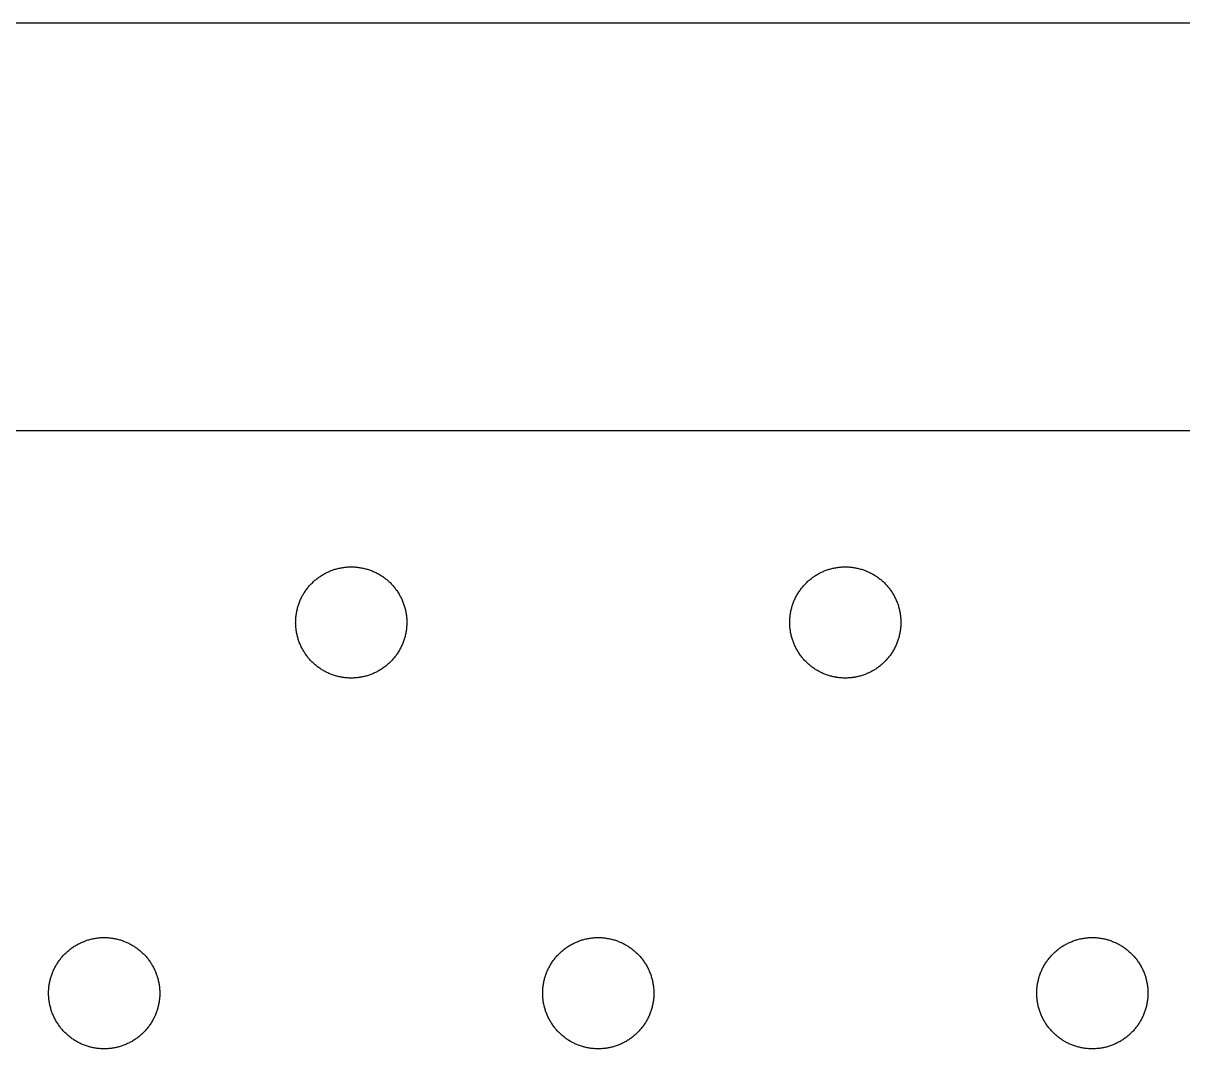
# Model space of a CAD drawing. Header units: inches. Extents: x 9000 to 22395, y 8106 to 17135.
# Drawn here: x 10419.68 to 10440.54, y 8361.64 to 8380.08 of the extents above; entities that cross this region are included whole.
import ezdxf

# ---------------------------------------------------------------- set-up
doc = ezdxf.new("R2010")
doc.units = ezdxf.units.IN
doc.header["$MEASUREMENT"] = 0
doc.layers.add('20000_FRONT_O', color=7, linetype='Continuous')

msp = doc.modelspace()

# ---------------------------------------------------------------- linework, layer by layer
at = {"layer": '20000_FRONT_O', "linetype": 'Continuous'}
for p, q in [((10495.891, 8380.079), (10405.686, 8380.079)), ((10405.686, 8372.756), (10495.891, 8372.756)), ((10425.529, 8368.307), (10425.509, 8368.308)), ((10425.548, 8368.306), (10425.526, 8368.307)), ((10425.566, 8368.305), (10425.544, 8368.306)), ((10425.584, 8368.305), (10425.563, 8368.305)), ((10425.602, 8368.305), (10425.581, 8368.305)), ((10425.62, 8368.306), (10425.599, 8368.305)), ((10425.638, 8368.307), (10425.617, 8368.306)), ((10425.656, 8368.308), (10425.635, 8368.307)), ((10425.674, 8368.31), (10425.654, 8368.308)), ((10434.416, 8368.307), (10434.396, 8368.308)), ((10434.435, 8368.306), (10434.414, 8368.307)), ((10434.453, 8368.305), (10434.432, 8368.306)), ((10434.471, 8368.305), (10434.45, 8368.305)), ((10434.489, 8368.305), (10434.468, 8368.305)), ((10434.507, 8368.306), (10434.486, 8368.305)), ((10434.525, 8368.307), (10434.504, 8368.306)), ((10434.543, 8368.308), (10434.523, 8368.307)), ((10434.561, 8368.31), (10434.541, 8368.308)), ((10421.086, 8361.641), (10421.065, 8361.643)), ((10421.104, 8361.64), (10421.083, 8361.641)), ((10421.122, 8361.64), (10421.101, 8361.641)), ((10421.14, 8361.64), (10421.119, 8361.64)), ((10421.158, 8361.64), (10421.137, 8361.64)), ((10421.177, 8361.641), (10421.155, 8361.64)), ((10421.195, 8361.641), (10421.174, 8361.64)), ((10421.213, 8361.643), (10421.192, 8361.641)), ((10421.231, 8361.644), (10421.21, 8361.642)), ((10429.973, 8361.641), (10429.952, 8361.643)), ((10429.991, 8361.64), (10429.97, 8361.641)), ((10430.009, 8361.64), (10429.988, 8361.641)), ((10430.027, 8361.64), (10430.006, 8361.64)), ((10430.046, 8361.64), (10430.024, 8361.64)), ((10430.064, 8361.641), (10430.042, 8361.64)), ((10430.082, 8361.641), (10430.061, 8361.64)), ((10430.1, 8361.643), (10430.079, 8361.641)), ((10430.118, 8361.644), (10430.097, 8361.642)), ((10438.86, 8361.641), (10438.839, 8361.643)), ((10438.878, 8361.64), (10438.857, 8361.641)), ((10438.897, 8361.64), (10438.875, 8361.641)), ((10438.915, 8361.64), (10438.893, 8361.64)), ((10438.933, 8361.64), (10438.911, 8361.64)), ((10438.951, 8361.641), (10438.93, 8361.64)), ((10438.969, 8361.641), (10438.948, 8361.64)), ((10438.987, 8361.643), (10438.966, 8361.641)), ((10439.005, 8361.644), (10438.985, 8361.642))]:
    msp.add_line(p, q, dxfattribs=at)
for points in [[(10425.511, 8368.308), (10425.491, 8368.309), (10425.473, 8368.311), (10425.455, 8368.313), (10425.437, 8368.316), (10425.42, 8368.319), (10425.402, 8368.322), (10425.384, 8368.325), (10425.367, 8368.329), (10425.349, 8368.333), (10425.332, 8368.337), (10425.315, 8368.342), (10425.297, 8368.347), (10425.28, 8368.352), (10425.263, 8368.358), (10425.246, 8368.364), (10425.229, 8368.37), (10425.212, 8368.376), (10425.195, 8368.383), (10425.179, 8368.39), (10425.162, 8368.398), (10425.146, 8368.406), (10425.13, 8368.413), (10425.114, 8368.422), (10425.098, 8368.43), (10425.083, 8368.439), (10425.067, 8368.448), (10425.052, 8368.458), (10425.037, 8368.467), (10425.022, 8368.477), (10425.007, 8368.487), (10424.992, 8368.498), (10424.978, 8368.509), (10424.964, 8368.52), (10424.949, 8368.531), (10424.936, 8368.543), (10424.922, 8368.554), (10424.908, 8368.566), (10424.895, 8368.579), (10424.882, 8368.591), (10424.87, 8368.604), (10424.857, 8368.617), (10424.845, 8368.63), (10424.833, 8368.643), (10424.821, 8368.657), (10424.81, 8368.67), (10424.799, 8368.684), (10424.788, 8368.698), (10424.777, 8368.713), (10424.766, 8368.727), (10424.756, 8368.742), (10424.746, 8368.757), (10424.736, 8368.773), (10424.727, 8368.788), (10424.717, 8368.804), (10424.708, 8368.819), (10424.7, 8368.835), (10424.692, 8368.851), (10424.684, 8368.867), (10424.676, 8368.883), (10424.668, 8368.9), (10424.661, 8368.916), (10424.654, 8368.933), (10424.648, 8368.949), (10424.642, 8368.966), (10424.636, 8368.983), (10424.63, 8369), (10424.625, 8369.017), (10424.62, 8369.034), (10424.615, 8369.052), (10424.611, 8369.069), (10424.607, 8369.087), (10424.603, 8369.105), (10424.599, 8369.122), (10424.596, 8369.14), (10424.593, 8369.158), (10424.591, 8369.176), (10424.589, 8369.194), (10424.587, 8369.211), (10424.585, 8369.229), (10424.584, 8369.247), (10424.583, 8369.265), (10424.583, 8369.283), (10424.582, 8369.301), (10424.583, 8369.319), (10424.583, 8369.337), (10424.584, 8369.355), (10424.585, 8369.373), (10424.586, 8369.391), (10424.588, 8369.409), (10424.59, 8369.427), (10424.592, 8369.445), (10424.595, 8369.463), (10424.598, 8369.48), (10424.601, 8369.498), (10424.605, 8369.516), (10424.609, 8369.533), (10424.613, 8369.551), (10424.618, 8369.568), (10424.622, 8369.585), (10424.628, 8369.602), (10424.633, 8369.619), (10424.639, 8369.636), (10424.645, 8369.653), (10424.651, 8369.67), (10424.658, 8369.687), (10424.665, 8369.703), (10424.672, 8369.72), (10424.68, 8369.736), (10424.688, 8369.752), (10424.696, 8369.769), (10424.705, 8369.784), (10424.714, 8369.8), (10424.723, 8369.816), (10424.732, 8369.831), (10424.742, 8369.846), (10424.751, 8369.861), (10424.761, 8369.876), (10424.772, 8369.891), (10424.782, 8369.905), (10424.793, 8369.919), (10424.804, 8369.933), (10424.816, 8369.947), (10424.828, 8369.961), (10424.839, 8369.974), (10424.852, 8369.988), (10424.864, 8370.001), (10424.877, 8370.014), (10424.89, 8370.026), (10424.903, 8370.039), (10424.916, 8370.051), (10424.93, 8370.063), (10424.944, 8370.074), (10424.957, 8370.086), (10424.972, 8370.097), (10424.986, 8370.108), (10425, 8370.118), (10425.015, 8370.128), (10425.03, 8370.138), (10425.045, 8370.148), (10425.06, 8370.158), (10425.075, 8370.167), (10425.091, 8370.176), (10425.107, 8370.185), (10425.123, 8370.193), (10425.139, 8370.201), (10425.155, 8370.209), (10425.172, 8370.217), (10425.188, 8370.224), (10425.205, 8370.231), (10425.222, 8370.238), (10425.238, 8370.244), (10425.255, 8370.25), (10425.272, 8370.256), (10425.289, 8370.261), (10425.307, 8370.266), (10425.324, 8370.271), (10425.341, 8370.275), (10425.359, 8370.28), (10425.376, 8370.283), (10425.394, 8370.287), (10425.411, 8370.29), (10425.429, 8370.293), (10425.447, 8370.296), (10425.465, 8370.298), (10425.483, 8370.3), (10425.501, 8370.302), (10425.519, 8370.303), (10425.537, 8370.304), (10425.555, 8370.305), (10425.573, 8370.305), (10425.591, 8370.305), (10425.609, 8370.305), (10425.627, 8370.304), (10425.645, 8370.303), (10425.662, 8370.302), (10425.68, 8370.3), (10425.698, 8370.298), (10425.716, 8370.296), (10425.734, 8370.293), (10425.751, 8370.29), (10425.769, 8370.287), (10425.787, 8370.284), (10425.805, 8370.28), (10425.822, 8370.276)], [(10425.822, 8370.276), (10425.84, 8370.271), (10425.857, 8370.266), (10425.874, 8370.261), (10425.892, 8370.256), (10425.909, 8370.25), (10425.926, 8370.244), (10425.942, 8370.238), (10425.959, 8370.231), (10425.975, 8370.224), (10425.992, 8370.217), (10426.008, 8370.21), (10426.024, 8370.202), (10426.04, 8370.194), (10426.056, 8370.185), (10426.072, 8370.177), (10426.088, 8370.168), (10426.103, 8370.159), (10426.119, 8370.149), (10426.134, 8370.139), (10426.149, 8370.129), (10426.164, 8370.119), (10426.178, 8370.108), (10426.192, 8370.097), (10426.207, 8370.086), (10426.22, 8370.075), (10426.234, 8370.063), (10426.248, 8370.051), (10426.261, 8370.039), (10426.274, 8370.027), (10426.287, 8370.015), (10426.299, 8370.002), (10426.312, 8369.989), (10426.324, 8369.976), (10426.336, 8369.962), (10426.348, 8369.948), (10426.359, 8369.935), (10426.37, 8369.92), (10426.381, 8369.906), (10426.392, 8369.891), (10426.403, 8369.877), (10426.413, 8369.862), (10426.423, 8369.847), (10426.432, 8369.832), (10426.442, 8369.816), (10426.451, 8369.801), (10426.459, 8369.785), (10426.468, 8369.769), (10426.476, 8369.754), (10426.484, 8369.737), (10426.491, 8369.721), (10426.499, 8369.705), (10426.506, 8369.688), (10426.513, 8369.672), (10426.519, 8369.655), (10426.525, 8369.638), (10426.531, 8369.621), (10426.537, 8369.603), (10426.542, 8369.586), (10426.547, 8369.569), (10426.551, 8369.551), (10426.556, 8369.534), (10426.56, 8369.516), (10426.563, 8369.499), (10426.566, 8369.481), (10426.569, 8369.464), (10426.572, 8369.446), (10426.575, 8369.428), (10426.577, 8369.41), (10426.578, 8369.392), (10426.58, 8369.375), (10426.581, 8369.357), (10426.582, 8369.339), (10426.582, 8369.32), (10426.582, 8369.302), (10426.582, 8369.284), (10426.581, 8369.266), (10426.58, 8369.248), (10426.579, 8369.23), (10426.578, 8369.212), (10426.576, 8369.194), (10426.574, 8369.177), (10426.571, 8369.159), (10426.569, 8369.141), (10426.565, 8369.123), (10426.562, 8369.106), (10426.558, 8369.088), (10426.554, 8369.071), (10426.55, 8369.054), (10426.545, 8369.036), (10426.54, 8369.019), (10426.535, 8369.002), (10426.529, 8368.984), (10426.523, 8368.967), (10426.517, 8368.95), (10426.51, 8368.933), (10426.504, 8368.917), (10426.496, 8368.9), (10426.489, 8368.884), (10426.481, 8368.868), (10426.473, 8368.852), (10426.465, 8368.836), (10426.457, 8368.82), (10426.448, 8368.804), (10426.439, 8368.789), (10426.429, 8368.774), (10426.42, 8368.759), (10426.41, 8368.744), (10426.399, 8368.729), (10426.389, 8368.714), (10426.378, 8368.7), (10426.367, 8368.686), (10426.356, 8368.671), (10426.344, 8368.658), (10426.332, 8368.644), (10426.32, 8368.63), (10426.308, 8368.617), (10426.295, 8368.604), (10426.283, 8368.592), (10426.27, 8368.579), (10426.257, 8368.567), (10426.243, 8368.555), (10426.23, 8368.543), (10426.216, 8368.532), (10426.202, 8368.521), (10426.188, 8368.51), (10426.174, 8368.499), (10426.159, 8368.488), (10426.144, 8368.478), (10426.129, 8368.468), (10426.114, 8368.458), (10426.098, 8368.449), (10426.083, 8368.44), (10426.067, 8368.431), (10426.051, 8368.422), (10426.035, 8368.414), (10426.019, 8368.406), (10426.003, 8368.398), (10425.987, 8368.391), (10425.97, 8368.384), (10425.954, 8368.377), (10425.937, 8368.37), (10425.92, 8368.364), (10425.903, 8368.358), (10425.886, 8368.353), (10425.869, 8368.347), (10425.852, 8368.342), (10425.834, 8368.338), (10425.817, 8368.333), (10425.799, 8368.329), (10425.782, 8368.325), (10425.764, 8368.322), (10425.746, 8368.319), (10425.728, 8368.316), (10425.71, 8368.313), (10425.692, 8368.311), (10425.674, 8368.31)], [(10434.398, 8368.308), (10434.378, 8368.309), (10434.36, 8368.311), (10434.342, 8368.313), (10434.324, 8368.316), (10434.307, 8368.319), (10434.289, 8368.322), (10434.271, 8368.325), (10434.254, 8368.329), (10434.236, 8368.333), (10434.219, 8368.337), (10434.202, 8368.342), (10434.184, 8368.347), (10434.167, 8368.352), (10434.15, 8368.358), (10434.133, 8368.364), (10434.116, 8368.37), (10434.099, 8368.376), (10434.082, 8368.383), (10434.066, 8368.39), (10434.049, 8368.398), (10434.033, 8368.406), (10434.017, 8368.413), (10434.001, 8368.422), (10433.985, 8368.43), (10433.97, 8368.439), (10433.954, 8368.448), (10433.939, 8368.458), (10433.924, 8368.467), (10433.909, 8368.477), (10433.894, 8368.487), (10433.88, 8368.498), (10433.865, 8368.509), (10433.851, 8368.52), (10433.837, 8368.531), (10433.823, 8368.543), (10433.809, 8368.554), (10433.796, 8368.566), (10433.783, 8368.579), (10433.77, 8368.591), (10433.757, 8368.604), (10433.744, 8368.617), (10433.732, 8368.63), (10433.72, 8368.643), (10433.708, 8368.657), (10433.697, 8368.67), (10433.686, 8368.684), (10433.675, 8368.698), (10433.664, 8368.713), (10433.653, 8368.727), (10433.643, 8368.742), (10433.633, 8368.757), (10433.623, 8368.773), (10433.614, 8368.788), (10433.605, 8368.804), (10433.596, 8368.819), (10433.587, 8368.835), (10433.579, 8368.851), (10433.571, 8368.867), (10433.563, 8368.883), (10433.556, 8368.9), (10433.549, 8368.916), (10433.542, 8368.933), (10433.535, 8368.949), (10433.529, 8368.966), (10433.523, 8368.983), (10433.517, 8369), (10433.512, 8369.017), (10433.507, 8369.034), (10433.502, 8369.052), (10433.498, 8369.069), (10433.494, 8369.087), (10433.49, 8369.105), (10433.486, 8369.122), (10433.483, 8369.14), (10433.481, 8369.158), (10433.478, 8369.176), (10433.476, 8369.194), (10433.474, 8369.211), (10433.473, 8369.229), (10433.471, 8369.247), (10433.47, 8369.265), (10433.47, 8369.283), (10433.47, 8369.301), (10433.47, 8369.319), (10433.47, 8369.337), (10433.471, 8369.355), (10433.472, 8369.373), (10433.473, 8369.391), (10433.475, 8369.409), (10433.477, 8369.427), (10433.479, 8369.445), (10433.482, 8369.463), (10433.485, 8369.48), (10433.488, 8369.498), (10433.492, 8369.516), (10433.496, 8369.533), (10433.5, 8369.551), (10433.505, 8369.568), (10433.51, 8369.585), (10433.515, 8369.602), (10433.52, 8369.619), (10433.526, 8369.636), (10433.532, 8369.653), (10433.539, 8369.67), (10433.545, 8369.687), (10433.552, 8369.703), (10433.56, 8369.72), (10433.567, 8369.736), (10433.575, 8369.752), (10433.584, 8369.769), (10433.592, 8369.784), (10433.601, 8369.8), (10433.61, 8369.816), (10433.619, 8369.831), (10433.629, 8369.846), (10433.639, 8369.861), (10433.649, 8369.876), (10433.659, 8369.891), (10433.67, 8369.905), (10433.681, 8369.919), (10433.692, 8369.933), (10433.703, 8369.947), (10433.715, 8369.961), (10433.727, 8369.974), (10433.739, 8369.988), (10433.751, 8370.001), (10433.764, 8370.014), (10433.777, 8370.026), (10433.79, 8370.039), (10433.803, 8370.051), (10433.817, 8370.063), (10433.831, 8370.074), (10433.845, 8370.086), (10433.859, 8370.097), (10433.873, 8370.108), (10433.888, 8370.118), (10433.902, 8370.128), (10433.917, 8370.138), (10433.932, 8370.148), (10433.947, 8370.158), (10433.963, 8370.167), (10433.978, 8370.176), (10433.994, 8370.185), (10434.01, 8370.193), (10434.026, 8370.201), (10434.042, 8370.209), (10434.059, 8370.217), (10434.075, 8370.224), (10434.092, 8370.231), (10434.109, 8370.238), (10434.126, 8370.244), (10434.142, 8370.25), (10434.159, 8370.256), (10434.177, 8370.261), (10434.194, 8370.266), (10434.211, 8370.271), (10434.228, 8370.275), (10434.246, 8370.28), (10434.263, 8370.283), (10434.281, 8370.287), (10434.299, 8370.29), (10434.316, 8370.293), (10434.334, 8370.296), (10434.352, 8370.298), (10434.37, 8370.3), (10434.388, 8370.302), (10434.406, 8370.303), (10434.424, 8370.304), (10434.442, 8370.305), (10434.46, 8370.305), (10434.478, 8370.305), (10434.496, 8370.305), (10434.514, 8370.304), (10434.532, 8370.303), (10434.55, 8370.302), (10434.567, 8370.3), (10434.585, 8370.298), (10434.603, 8370.296), (10434.621, 8370.293), (10434.639, 8370.29), (10434.656, 8370.287), (10434.674, 8370.284), (10434.692, 8370.28), (10434.709, 8370.276)], [(10434.709, 8370.276), (10434.727, 8370.271), (10434.744, 8370.266), (10434.762, 8370.261), (10434.779, 8370.256), (10434.796, 8370.25), (10434.813, 8370.244), (10434.829, 8370.238), (10434.846, 8370.231), (10434.863, 8370.224), (10434.879, 8370.217), (10434.895, 8370.21), (10434.911, 8370.202), (10434.927, 8370.194), (10434.943, 8370.185), (10434.959, 8370.177), (10434.975, 8370.168), (10434.99, 8370.159), (10435.006, 8370.149), (10435.021, 8370.139), (10435.036, 8370.129), (10435.051, 8370.119), (10435.065, 8370.108), (10435.08, 8370.097), (10435.094, 8370.086), (10435.108, 8370.075), (10435.121, 8370.063), (10435.135, 8370.051), (10435.148, 8370.039), (10435.161, 8370.027), (10435.174, 8370.015), (10435.187, 8370.002), (10435.199, 8369.989), (10435.211, 8369.976), (10435.223, 8369.962), (10435.235, 8369.948), (10435.246, 8369.935), (10435.258, 8369.92), (10435.269, 8369.906), (10435.279, 8369.891), (10435.29, 8369.877), (10435.3, 8369.862), (10435.31, 8369.847), (10435.319, 8369.832), (10435.329, 8369.816), (10435.338, 8369.801), (10435.346, 8369.785), (10435.355, 8369.769), (10435.363, 8369.754), (10435.371, 8369.737), (10435.379, 8369.721), (10435.386, 8369.705), (10435.393, 8369.688), (10435.4, 8369.672), (10435.406, 8369.655), (10435.412, 8369.638), (10435.418, 8369.621), (10435.424, 8369.603), (10435.429, 8369.586), (10435.434, 8369.569), (10435.439, 8369.551), (10435.443, 8369.534), (10435.447, 8369.516), (10435.45, 8369.499), (10435.454, 8369.481), (10435.457, 8369.464), (10435.459, 8369.446), (10435.462, 8369.428), (10435.464, 8369.41), (10435.465, 8369.392), (10435.467, 8369.375), (10435.468, 8369.357), (10435.469, 8369.339), (10435.469, 8369.32), (10435.469, 8369.302), (10435.469, 8369.284), (10435.469, 8369.266), (10435.468, 8369.248), (10435.466, 8369.23), (10435.465, 8369.212), (10435.463, 8369.194), (10435.461, 8369.177), (10435.459, 8369.159), (10435.456, 8369.141), (10435.453, 8369.123), (10435.449, 8369.106), (10435.446, 8369.088), (10435.441, 8369.071), (10435.437, 8369.054), (10435.432, 8369.036), (10435.427, 8369.019), (10435.422, 8369.002), (10435.416, 8368.984), (10435.411, 8368.967), (10435.404, 8368.95), (10435.398, 8368.933), (10435.391, 8368.917), (10435.384, 8368.9), (10435.376, 8368.884), (10435.369, 8368.868), (10435.361, 8368.852), (10435.352, 8368.836), (10435.344, 8368.82), (10435.335, 8368.804), (10435.326, 8368.789), (10435.316, 8368.774), (10435.307, 8368.759), (10435.297, 8368.744), (10435.287, 8368.729), (10435.276, 8368.714), (10435.265, 8368.7), (10435.254, 8368.686), (10435.243, 8368.671), (10435.231, 8368.658), (10435.219, 8368.644), (10435.207, 8368.63), (10435.195, 8368.617), (10435.183, 8368.604), (10435.17, 8368.592), (10435.157, 8368.579), (10435.144, 8368.567), (10435.131, 8368.555), (10435.117, 8368.543), (10435.103, 8368.532), (10435.089, 8368.521), (10435.075, 8368.51), (10435.061, 8368.499), (10435.046, 8368.488), (10435.031, 8368.478), (10435.016, 8368.468), (10435.001, 8368.458), (10434.986, 8368.449), (10434.97, 8368.44), (10434.954, 8368.431), (10434.938, 8368.422), (10434.923, 8368.414), (10434.906, 8368.406), (10434.89, 8368.398), (10434.874, 8368.391), (10434.857, 8368.384), (10434.841, 8368.377), (10434.824, 8368.37), (10434.807, 8368.364), (10434.791, 8368.358), (10434.773, 8368.353), (10434.756, 8368.347), (10434.739, 8368.342), (10434.722, 8368.338), (10434.704, 8368.333), (10434.686, 8368.329), (10434.669, 8368.325), (10434.651, 8368.322), (10434.633, 8368.319), (10434.615, 8368.316), (10434.597, 8368.313), (10434.579, 8368.311), (10434.561, 8368.31)], [(10425.493, 8368.309), (10425.474, 8368.311), (10425.456, 8368.313), (10425.438, 8368.316), (10425.419, 8368.318), (10425.401, 8368.321), (10425.382, 8368.325)], [(10425.784, 8368.325), (10425.765, 8368.322), (10425.746, 8368.318), (10425.728, 8368.316), (10425.709, 8368.313), (10425.691, 8368.311), (10425.672, 8368.309)], [(10434.38, 8368.309), (10434.362, 8368.311), (10434.343, 8368.313), (10434.325, 8368.316), (10434.306, 8368.318), (10434.288, 8368.321), (10434.269, 8368.325)], [(10434.671, 8368.325), (10434.652, 8368.322), (10434.634, 8368.318), (10434.615, 8368.316), (10434.596, 8368.313), (10434.578, 8368.311), (10434.559, 8368.309)], [(10421.067, 8361.642), (10421.047, 8361.644), (10421.029, 8361.646), (10421.011, 8361.648), (10420.994, 8361.65), (10420.976, 8361.653), (10420.958, 8361.656), (10420.941, 8361.66), (10420.923, 8361.663), (10420.906, 8361.667), (10420.888, 8361.672), (10420.871, 8361.676), (10420.854, 8361.681), (10420.836, 8361.687), (10420.819, 8361.692), (10420.802, 8361.698), (10420.785, 8361.705), (10420.768, 8361.711), (10420.751, 8361.718), (10420.735, 8361.725), (10420.719, 8361.732), (10420.702, 8361.74), (10420.686, 8361.748), (10420.67, 8361.756), (10420.655, 8361.765), (10420.639, 8361.774), (10420.624, 8361.783), (10420.608, 8361.792), (10420.593, 8361.802), (10420.578, 8361.812), (10420.563, 8361.822), (10420.549, 8361.832), (10420.534, 8361.843), (10420.52, 8361.854), (10420.506, 8361.866), (10420.492, 8361.877), (10420.478, 8361.889), (10420.465, 8361.901), (10420.452, 8361.913), (10420.439, 8361.926), (10420.426, 8361.938), (10420.414, 8361.951), (10420.401, 8361.964), (10420.389, 8361.978), (10420.378, 8361.991), (10420.366, 8362.005), (10420.355, 8362.019), (10420.344, 8362.033), (10420.333, 8362.047), (10420.323, 8362.062), (10420.312, 8362.077), (10420.302, 8362.092), (10420.293, 8362.107), (10420.283, 8362.123), (10420.274, 8362.138), (10420.265, 8362.154), (10420.256, 8362.17), (10420.248, 8362.186), (10420.24, 8362.202), (10420.232, 8362.218), (10420.225, 8362.234), (10420.218, 8362.251), (10420.211, 8362.267), (10420.204, 8362.284), (10420.198, 8362.301), (10420.192, 8362.318), (10420.187, 8362.335), (10420.181, 8362.352), (10420.176, 8362.369), (10420.171, 8362.386), (10420.167, 8362.404), (10420.163, 8362.422), (10420.159, 8362.439), (10420.156, 8362.457), (10420.153, 8362.475), (10420.15, 8362.493), (10420.147, 8362.51), (10420.145, 8362.528), (10420.143, 8362.546), (10420.142, 8362.564), (10420.141, 8362.582), (10420.14, 8362.6), (10420.139, 8362.618), (10420.139, 8362.635), (10420.139, 8362.653), (10420.139, 8362.671), (10420.14, 8362.689), (10420.141, 8362.707), (10420.143, 8362.725), (10420.144, 8362.743), (10420.146, 8362.761), (10420.149, 8362.779), (10420.151, 8362.797), (10420.154, 8362.815), (10420.158, 8362.833), (10420.161, 8362.85), (10420.165, 8362.868), (10420.169, 8362.885), (10420.174, 8362.902), (10420.179, 8362.92), (10420.184, 8362.937), (10420.19, 8362.954), (10420.195, 8362.971), (10420.201, 8362.988), (10420.208, 8363.004), (10420.215, 8363.021), (10420.222, 8363.038), (10420.229, 8363.054), (10420.237, 8363.071), (10420.245, 8363.087), (10420.253, 8363.103), (10420.261, 8363.119), (10420.27, 8363.135), (10420.279, 8363.15), (10420.288, 8363.166), (10420.298, 8363.181), (10420.308, 8363.196), (10420.318, 8363.211), (10420.328, 8363.225), (10420.339, 8363.24), (10420.35, 8363.254), (10420.361, 8363.268), (10420.372, 8363.282), (10420.384, 8363.295), (10420.396, 8363.309), (10420.408, 8363.322), (10420.421, 8363.335), (10420.433, 8363.348), (10420.446, 8363.361), (10420.459, 8363.373), (10420.473, 8363.385), (10420.486, 8363.397), (10420.5, 8363.409), (10420.514, 8363.42), (10420.528, 8363.431), (10420.542, 8363.442), (10420.557, 8363.453), (10420.571, 8363.463), (10420.586, 8363.473), (10420.601, 8363.483), (10420.616, 8363.492), (10420.632, 8363.502), (10420.647, 8363.51), (10420.663, 8363.519), (10420.679, 8363.528), (10420.695, 8363.536), (10420.712, 8363.544), (10420.728, 8363.551), (10420.745, 8363.559), (10420.761, 8363.566), (10420.778, 8363.572), (10420.795, 8363.579), (10420.812, 8363.585), (10420.829, 8363.59), (10420.846, 8363.596), (10420.863, 8363.601), (10420.88, 8363.606), (10420.897, 8363.61), (10420.915, 8363.614), (10420.932, 8363.618), (10420.95, 8363.622), (10420.968, 8363.625), (10420.986, 8363.628), (10421.003, 8363.63), (10421.021, 8363.633), (10421.039, 8363.635), (10421.057, 8363.636), (10421.075, 8363.638), (10421.093, 8363.638), (10421.111, 8363.639), (10421.129, 8363.639), (10421.147, 8363.639), (10421.165, 8363.639), (10421.183, 8363.639), (10421.201, 8363.638), (10421.219, 8363.636), (10421.237, 8363.635), (10421.255, 8363.633), (10421.272, 8363.631), (10421.29, 8363.628), (10421.308, 8363.625), (10421.326, 8363.622), (10421.343, 8363.618), (10421.361, 8363.614), (10421.379, 8363.61)], [(10421.379, 8363.61), (10421.396, 8363.606), (10421.414, 8363.601), (10421.431, 8363.596), (10421.448, 8363.59), (10421.465, 8363.585), (10421.482, 8363.579), (10421.499, 8363.572), (10421.515, 8363.566), (10421.532, 8363.559), (10421.548, 8363.552), (10421.565, 8363.544), (10421.581, 8363.537), (10421.597, 8363.528), (10421.613, 8363.52), (10421.628, 8363.511), (10421.644, 8363.502), (10421.66, 8363.493), (10421.675, 8363.484), (10421.69, 8363.474), (10421.705, 8363.464), (10421.72, 8363.453), (10421.734, 8363.443), (10421.749, 8363.432), (10421.763, 8363.421), (10421.777, 8363.409), (10421.791, 8363.398), (10421.804, 8363.386), (10421.817, 8363.374), (10421.83, 8363.362), (10421.843, 8363.349), (10421.856, 8363.336), (10421.868, 8363.323), (10421.88, 8363.31), (10421.892, 8363.297), (10421.904, 8363.283), (10421.915, 8363.269), (10421.927, 8363.255), (10421.938, 8363.241), (10421.949, 8363.226), (10421.959, 8363.211), (10421.969, 8363.196), (10421.979, 8363.181), (10421.989, 8363.166), (10421.998, 8363.151), (10422.007, 8363.135), (10422.016, 8363.12), (10422.024, 8363.104), (10422.032, 8363.088), (10422.04, 8363.072), (10422.048, 8363.056), (10422.055, 8363.039), (10422.062, 8363.023), (10422.069, 8363.006), (10422.075, 8362.989), (10422.082, 8362.972), (10422.087, 8362.955), (10422.093, 8362.938), (10422.098, 8362.921), (10422.103, 8362.903), (10422.108, 8362.886), (10422.112, 8362.868), (10422.116, 8362.851), (10422.12, 8362.833), (10422.123, 8362.816), (10422.126, 8362.798), (10422.129, 8362.78), (10422.131, 8362.763), (10422.133, 8362.745), (10422.135, 8362.727), (10422.136, 8362.709), (10422.137, 8362.691), (10422.138, 8362.673), (10422.138, 8362.655), (10422.138, 8362.637), (10422.138, 8362.619), (10422.138, 8362.601), (10422.137, 8362.583), (10422.136, 8362.565), (10422.134, 8362.547), (10422.132, 8362.529), (10422.13, 8362.511), (10422.128, 8362.493), (10422.125, 8362.476), (10422.122, 8362.458), (10422.118, 8362.44), (10422.115, 8362.423), (10422.111, 8362.406), (10422.106, 8362.388), (10422.102, 8362.371), (10422.097, 8362.353), (10422.091, 8362.336), (10422.086, 8362.319), (10422.08, 8362.302), (10422.073, 8362.285), (10422.067, 8362.268), (10422.06, 8362.251), (10422.053, 8362.235), (10422.045, 8362.218), (10422.038, 8362.202), (10422.03, 8362.186), (10422.021, 8362.17), (10422.013, 8362.155), (10422.004, 8362.139), (10421.995, 8362.124), (10421.986, 8362.108), (10421.976, 8362.093), (10421.966, 8362.078), (10421.956, 8362.064), (10421.945, 8362.049), (10421.934, 8362.034), (10421.923, 8362.02), (10421.912, 8362.006), (10421.9, 8361.992), (10421.889, 8361.978), (10421.877, 8361.965), (10421.864, 8361.952), (10421.852, 8361.939), (10421.839, 8361.926), (10421.826, 8361.914), (10421.813, 8361.902), (10421.8, 8361.89), (10421.786, 8361.878), (10421.772, 8361.866), (10421.759, 8361.855), (10421.744, 8361.844), (10421.73, 8361.833), (10421.715, 8361.823), (10421.701, 8361.813), (10421.686, 8361.803), (10421.67, 8361.793), (10421.655, 8361.783), (10421.639, 8361.774), (10421.624, 8361.765), (10421.608, 8361.757), (10421.592, 8361.748), (10421.576, 8361.74), (10421.559, 8361.733), (10421.543, 8361.725), (10421.527, 8361.718), (10421.51, 8361.711), (10421.493, 8361.705), (10421.477, 8361.699), (10421.46, 8361.693), (10421.443, 8361.687), (10421.426, 8361.682), (10421.408, 8361.677), (10421.391, 8361.672), (10421.373, 8361.668), (10421.356, 8361.664), (10421.338, 8361.66), (10421.32, 8361.656), (10421.302, 8361.653), (10421.284, 8361.651), (10421.267, 8361.648), (10421.249, 8361.646), (10421.231, 8361.644)], [(10429.955, 8361.642), (10429.934, 8361.644), (10429.916, 8361.646), (10429.899, 8361.648), (10429.881, 8361.65), (10429.863, 8361.653), (10429.845, 8361.656), (10429.828, 8361.66), (10429.81, 8361.663), (10429.793, 8361.667), (10429.775, 8361.672), (10429.758, 8361.676), (10429.741, 8361.681), (10429.724, 8361.687), (10429.706, 8361.692), (10429.689, 8361.698), (10429.672, 8361.705), (10429.655, 8361.711), (10429.639, 8361.718), (10429.622, 8361.725), (10429.606, 8361.732), (10429.59, 8361.74), (10429.574, 8361.748), (10429.558, 8361.756), (10429.542, 8361.765), (10429.526, 8361.774), (10429.511, 8361.783), (10429.496, 8361.792), (10429.48, 8361.802), (10429.465, 8361.812), (10429.451, 8361.822), (10429.436, 8361.832), (10429.422, 8361.843), (10429.407, 8361.854), (10429.393, 8361.866), (10429.379, 8361.877), (10429.365, 8361.889), (10429.352, 8361.901), (10429.339, 8361.913), (10429.326, 8361.926), (10429.313, 8361.938), (10429.301, 8361.951), (10429.289, 8361.964), (10429.277, 8361.978), (10429.265, 8361.991), (10429.253, 8362.005), (10429.242, 8362.019), (10429.231, 8362.033), (10429.22, 8362.047), (10429.21, 8362.062), (10429.2, 8362.077), (10429.19, 8362.092), (10429.18, 8362.107), (10429.17, 8362.123), (10429.161, 8362.138), (10429.152, 8362.154), (10429.143, 8362.17), (10429.135, 8362.186), (10429.127, 8362.202), (10429.119, 8362.218), (10429.112, 8362.234), (10429.105, 8362.251), (10429.098, 8362.267), (10429.092, 8362.284), (10429.085, 8362.301), (10429.079, 8362.318), (10429.074, 8362.335), (10429.068, 8362.352), (10429.063, 8362.369), (10429.059, 8362.386), (10429.054, 8362.404), (10429.05, 8362.422), (10429.046, 8362.439), (10429.043, 8362.457), (10429.04, 8362.475), (10429.037, 8362.493), (10429.034, 8362.51), (10429.032, 8362.528), (10429.03, 8362.546), (10429.029, 8362.564), (10429.028, 8362.582), (10429.027, 8362.6), (10429.026, 8362.618), (10429.026, 8362.635), (10429.026, 8362.653), (10429.027, 8362.671), (10429.027, 8362.689), (10429.028, 8362.707), (10429.03, 8362.725), (10429.031, 8362.743), (10429.033, 8362.761), (10429.036, 8362.779), (10429.039, 8362.797), (10429.042, 8362.815), (10429.045, 8362.833), (10429.048, 8362.85), (10429.052, 8362.868), (10429.057, 8362.885), (10429.061, 8362.902), (10429.066, 8362.92), (10429.071, 8362.937), (10429.077, 8362.954), (10429.082, 8362.971), (10429.089, 8362.988), (10429.095, 8363.004), (10429.102, 8363.021), (10429.109, 8363.038), (10429.116, 8363.054), (10429.124, 8363.071), (10429.132, 8363.087), (10429.14, 8363.103), (10429.148, 8363.119), (10429.157, 8363.135), (10429.166, 8363.15), (10429.176, 8363.166), (10429.185, 8363.181), (10429.195, 8363.196), (10429.205, 8363.211), (10429.215, 8363.225), (10429.226, 8363.24), (10429.237, 8363.254), (10429.248, 8363.268), (10429.259, 8363.282), (10429.271, 8363.295), (10429.283, 8363.309), (10429.295, 8363.322), (10429.308, 8363.335), (10429.32, 8363.348), (10429.333, 8363.361), (10429.347, 8363.373), (10429.36, 8363.385), (10429.373, 8363.397), (10429.387, 8363.409), (10429.401, 8363.42), (10429.415, 8363.431), (10429.429, 8363.442), (10429.444, 8363.453), (10429.459, 8363.463), (10429.473, 8363.473), (10429.488, 8363.483), (10429.504, 8363.492), (10429.519, 8363.502), (10429.535, 8363.51), (10429.55, 8363.519), (10429.566, 8363.528), (10429.582, 8363.536), (10429.599, 8363.544), (10429.615, 8363.551), (10429.632, 8363.559), (10429.648, 8363.566), (10429.665, 8363.572), (10429.682, 8363.579), (10429.699, 8363.585), (10429.716, 8363.59), (10429.733, 8363.596), (10429.75, 8363.601), (10429.767, 8363.606), (10429.785, 8363.61), (10429.802, 8363.614), (10429.82, 8363.618), (10429.837, 8363.622), (10429.855, 8363.625), (10429.873, 8363.628), (10429.891, 8363.63), (10429.909, 8363.633), (10429.927, 8363.635), (10429.945, 8363.636), (10429.963, 8363.638), (10429.981, 8363.638), (10429.999, 8363.639), (10430.017, 8363.639), (10430.034, 8363.639), (10430.052, 8363.639), (10430.07, 8363.639), (10430.088, 8363.638), (10430.106, 8363.636), (10430.124, 8363.635), (10430.142, 8363.633), (10430.16, 8363.631), (10430.177, 8363.628), (10430.195, 8363.625), (10430.213, 8363.622), (10430.23, 8363.618), (10430.248, 8363.614), (10430.266, 8363.61)], [(10430.266, 8363.61), (10430.283, 8363.606), (10430.301, 8363.601), (10430.318, 8363.596), (10430.335, 8363.59), (10430.352, 8363.585), (10430.369, 8363.579), (10430.386, 8363.572), (10430.403, 8363.566), (10430.419, 8363.559), (10430.435, 8363.552), (10430.452, 8363.544), (10430.468, 8363.537), (10430.484, 8363.528), (10430.5, 8363.52), (10430.516, 8363.511), (10430.531, 8363.502), (10430.547, 8363.493), (10430.562, 8363.484), (10430.577, 8363.474), (10430.592, 8363.464), (10430.607, 8363.453), (10430.622, 8363.443), (10430.636, 8363.432), (10430.65, 8363.421), (10430.664, 8363.409), (10430.678, 8363.398), (10430.691, 8363.386), (10430.704, 8363.374), (10430.717, 8363.362), (10430.73, 8363.349), (10430.743, 8363.336), (10430.755, 8363.323), (10430.767, 8363.31), (10430.779, 8363.297), (10430.791, 8363.283), (10430.803, 8363.269), (10430.814, 8363.255), (10430.825, 8363.241), (10430.836, 8363.226), (10430.846, 8363.211), (10430.856, 8363.196), (10430.866, 8363.181), (10430.876, 8363.166), (10430.885, 8363.151), (10430.894, 8363.135), (10430.903, 8363.12), (10430.911, 8363.104), (10430.919, 8363.088), (10430.927, 8363.072), (10430.935, 8363.056), (10430.942, 8363.039), (10430.949, 8363.023), (10430.956, 8363.006), (10430.963, 8362.989), (10430.969, 8362.972), (10430.975, 8362.955), (10430.98, 8362.938), (10430.985, 8362.921), (10430.99, 8362.903), (10430.995, 8362.886), (10430.999, 8362.868), (10431.003, 8362.851), (10431.007, 8362.833), (10431.01, 8362.816), (10431.013, 8362.798), (10431.016, 8362.78), (10431.018, 8362.763), (10431.02, 8362.745), (10431.022, 8362.727), (10431.023, 8362.709), (10431.024, 8362.691), (10431.025, 8362.673), (10431.026, 8362.655), (10431.026, 8362.637), (10431.025, 8362.619), (10431.025, 8362.601), (10431.024, 8362.583), (10431.023, 8362.565), (10431.021, 8362.547), (10431.02, 8362.529), (10431.017, 8362.511), (10431.015, 8362.493), (10431.012, 8362.476), (10431.009, 8362.458), (10431.006, 8362.44), (10431.002, 8362.423), (10430.998, 8362.406), (10430.994, 8362.388), (10430.989, 8362.371), (10430.984, 8362.353), (10430.979, 8362.336), (10430.973, 8362.319), (10430.967, 8362.302), (10430.961, 8362.285), (10430.954, 8362.268), (10430.947, 8362.251), (10430.94, 8362.235), (10430.933, 8362.218), (10430.925, 8362.202), (10430.917, 8362.186), (10430.909, 8362.17), (10430.9, 8362.155), (10430.891, 8362.139), (10430.882, 8362.124), (10430.873, 8362.108), (10430.863, 8362.093), (10430.853, 8362.078), (10430.843, 8362.064), (10430.832, 8362.049), (10430.822, 8362.034), (10430.811, 8362.02), (10430.799, 8362.006), (10430.788, 8361.992), (10430.776, 8361.978), (10430.764, 8361.965), (10430.751, 8361.952), (10430.739, 8361.939), (10430.726, 8361.926), (10430.713, 8361.914), (10430.7, 8361.902), (10430.687, 8361.89), (10430.673, 8361.878), (10430.66, 8361.866), (10430.646, 8361.855), (10430.632, 8361.844), (10430.617, 8361.833), (10430.603, 8361.823), (10430.588, 8361.813), (10430.573, 8361.803), (10430.558, 8361.793), (10430.542, 8361.783), (10430.526, 8361.774), (10430.511, 8361.765), (10430.495, 8361.757), (10430.479, 8361.748), (10430.463, 8361.74), (10430.447, 8361.733), (10430.43, 8361.725), (10430.414, 8361.718), (10430.397, 8361.711), (10430.381, 8361.705), (10430.364, 8361.699), (10430.347, 8361.693), (10430.33, 8361.687), (10430.313, 8361.682), (10430.295, 8361.677), (10430.278, 8361.672), (10430.26, 8361.668), (10430.243, 8361.664), (10430.225, 8361.66), (10430.207, 8361.656), (10430.19, 8361.653), (10430.172, 8361.651), (10430.154, 8361.648), (10430.136, 8361.646), (10430.118, 8361.644)], [(10438.842, 8361.642), (10438.821, 8361.644), (10438.804, 8361.646), (10438.786, 8361.648), (10438.768, 8361.65), (10438.75, 8361.653), (10438.733, 8361.656), (10438.715, 8361.66), (10438.698, 8361.663), (10438.68, 8361.667), (10438.663, 8361.672), (10438.645, 8361.676), (10438.628, 8361.681), (10438.611, 8361.687), (10438.594, 8361.692), (10438.576, 8361.698), (10438.559, 8361.705), (10438.543, 8361.711), (10438.526, 8361.718), (10438.509, 8361.725), (10438.493, 8361.732), (10438.477, 8361.74), (10438.461, 8361.748), (10438.445, 8361.756), (10438.429, 8361.765), (10438.413, 8361.774), (10438.398, 8361.783), (10438.383, 8361.792), (10438.368, 8361.802), (10438.353, 8361.812), (10438.338, 8361.822), (10438.323, 8361.832), (10438.309, 8361.843), (10438.294, 8361.854), (10438.28, 8361.866), (10438.266, 8361.877), (10438.253, 8361.889), (10438.239, 8361.901), (10438.226, 8361.913), (10438.213, 8361.926), (10438.2, 8361.938), (10438.188, 8361.951), (10438.176, 8361.964), (10438.164, 8361.978), (10438.152, 8361.991), (10438.141, 8362.005), (10438.129, 8362.019), (10438.118, 8362.033), (10438.108, 8362.047), (10438.097, 8362.062), (10438.087, 8362.077), (10438.077, 8362.092), (10438.067, 8362.107), (10438.057, 8362.123), (10438.048, 8362.138), (10438.039, 8362.154), (10438.031, 8362.17), (10438.022, 8362.186), (10438.014, 8362.202), (10438.007, 8362.218), (10437.999, 8362.234), (10437.992, 8362.251), (10437.985, 8362.267), (10437.979, 8362.284), (10437.973, 8362.301), (10437.967, 8362.318), (10437.961, 8362.335), (10437.956, 8362.352), (10437.951, 8362.369), (10437.946, 8362.386), (10437.941, 8362.404), (10437.937, 8362.422), (10437.934, 8362.439), (10437.93, 8362.457), (10437.927, 8362.475), (10437.924, 8362.493), (10437.922, 8362.51), (10437.919, 8362.528), (10437.918, 8362.546), (10437.916, 8362.564), (10437.915, 8362.582), (10437.914, 8362.6), (10437.914, 8362.618), (10437.913, 8362.635), (10437.913, 8362.653), (10437.914, 8362.671), (10437.915, 8362.689), (10437.916, 8362.707), (10437.917, 8362.725), (10437.919, 8362.743), (10437.921, 8362.761), (10437.923, 8362.779), (10437.926, 8362.797), (10437.929, 8362.815), (10437.932, 8362.833), (10437.936, 8362.85), (10437.94, 8362.868), (10437.944, 8362.885), (10437.948, 8362.902), (10437.953, 8362.92), (10437.958, 8362.937), (10437.964, 8362.954), (10437.97, 8362.971), (10437.976, 8362.988), (10437.982, 8363.004), (10437.989, 8363.021), (10437.996, 8363.038), (10438.003, 8363.054), (10438.011, 8363.071), (10438.019, 8363.087), (10438.027, 8363.103), (10438.036, 8363.119), (10438.044, 8363.135), (10438.053, 8363.15), (10438.063, 8363.166), (10438.072, 8363.181), (10438.082, 8363.196), (10438.092, 8363.211), (10438.103, 8363.225), (10438.113, 8363.24), (10438.124, 8363.254), (10438.135, 8363.268), (10438.147, 8363.282), (10438.158, 8363.295), (10438.17, 8363.309), (10438.182, 8363.322), (10438.195, 8363.335), (10438.208, 8363.348), (10438.221, 8363.361), (10438.234, 8363.373), (10438.247, 8363.385), (10438.261, 8363.397), (10438.274, 8363.409), (10438.288, 8363.42), (10438.302, 8363.431), (10438.317, 8363.442), (10438.331, 8363.453), (10438.346, 8363.463), (10438.361, 8363.473), (10438.376, 8363.483), (10438.391, 8363.492), (10438.406, 8363.502), (10438.422, 8363.51), (10438.438, 8363.519), (10438.454, 8363.528), (10438.47, 8363.536), (10438.486, 8363.544), (10438.502, 8363.551), (10438.519, 8363.559), (10438.536, 8363.566), (10438.552, 8363.572), (10438.569, 8363.579), (10438.586, 8363.585), (10438.603, 8363.59), (10438.62, 8363.596), (10438.637, 8363.601), (10438.655, 8363.606), (10438.672, 8363.61), (10438.689, 8363.614), (10438.707, 8363.618), (10438.724, 8363.622), (10438.742, 8363.625), (10438.76, 8363.628), (10438.778, 8363.63), (10438.796, 8363.633), (10438.814, 8363.635), (10438.832, 8363.636), (10438.85, 8363.638), (10438.868, 8363.638), (10438.886, 8363.639), (10438.904, 8363.639), (10438.922, 8363.639), (10438.94, 8363.639), (10438.958, 8363.639), (10438.975, 8363.638), (10438.993, 8363.636), (10439.011, 8363.635), (10439.029, 8363.633), (10439.047, 8363.631), (10439.064, 8363.628), (10439.082, 8363.625), (10439.1, 8363.622), (10439.118, 8363.618), (10439.135, 8363.614), (10439.153, 8363.61)], [(10439.153, 8363.61), (10439.171, 8363.606), (10439.188, 8363.601), (10439.205, 8363.596), (10439.222, 8363.59), (10439.239, 8363.585), (10439.256, 8363.579), (10439.273, 8363.572), (10439.29, 8363.566), (10439.306, 8363.559), (10439.323, 8363.552), (10439.339, 8363.544), (10439.355, 8363.537), (10439.371, 8363.528), (10439.387, 8363.52), (10439.403, 8363.511), (10439.418, 8363.502), (10439.434, 8363.493), (10439.449, 8363.484), (10439.465, 8363.474), (10439.48, 8363.464), (10439.494, 8363.453), (10439.509, 8363.443), (10439.523, 8363.432), (10439.537, 8363.421), (10439.551, 8363.409), (10439.565, 8363.398), (10439.578, 8363.386), (10439.592, 8363.374), (10439.605, 8363.362), (10439.618, 8363.349), (10439.63, 8363.336), (10439.643, 8363.323), (10439.655, 8363.31), (10439.667, 8363.297), (10439.678, 8363.283), (10439.69, 8363.269), (10439.701, 8363.255), (10439.712, 8363.241), (10439.723, 8363.226), (10439.733, 8363.211), (10439.744, 8363.196), (10439.753, 8363.181), (10439.763, 8363.166), (10439.772, 8363.151), (10439.781, 8363.135), (10439.79, 8363.12), (10439.799, 8363.104), (10439.807, 8363.088), (10439.815, 8363.072), (10439.822, 8363.056), (10439.83, 8363.039), (10439.837, 8363.023), (10439.843, 8363.006), (10439.85, 8362.989), (10439.856, 8362.972), (10439.862, 8362.955), (10439.867, 8362.938), (10439.873, 8362.921), (10439.878, 8362.903), (10439.882, 8362.886), (10439.886, 8362.868), (10439.89, 8362.851), (10439.894, 8362.833), (10439.897, 8362.816), (10439.9, 8362.798), (10439.903, 8362.78), (10439.905, 8362.763), (10439.907, 8362.745), (10439.909, 8362.727), (10439.91, 8362.709), (10439.912, 8362.691), (10439.912, 8362.673), (10439.913, 8362.655), (10439.913, 8362.637), (10439.913, 8362.619), (10439.912, 8362.601), (10439.911, 8362.583), (10439.91, 8362.565), (10439.909, 8362.547), (10439.907, 8362.529), (10439.905, 8362.511), (10439.902, 8362.493), (10439.899, 8362.476), (10439.896, 8362.458), (10439.893, 8362.44), (10439.889, 8362.423), (10439.885, 8362.406), (10439.881, 8362.388), (10439.876, 8362.371), (10439.871, 8362.353), (10439.866, 8362.336), (10439.86, 8362.319), (10439.854, 8362.302), (10439.848, 8362.285), (10439.841, 8362.268), (10439.834, 8362.251), (10439.827, 8362.235), (10439.82, 8362.218), (10439.812, 8362.202), (10439.804, 8362.186), (10439.796, 8362.17), (10439.787, 8362.155), (10439.779, 8362.139), (10439.769, 8362.124), (10439.76, 8362.108), (10439.75, 8362.093), (10439.74, 8362.078), (10439.73, 8362.064), (10439.72, 8362.049), (10439.709, 8362.034), (10439.698, 8362.02), (10439.686, 8362.006), (10439.675, 8361.992), (10439.663, 8361.978), (10439.651, 8361.965), (10439.639, 8361.952), (10439.626, 8361.939), (10439.614, 8361.926), (10439.601, 8361.914), (10439.587, 8361.902), (10439.574, 8361.89), (10439.561, 8361.878), (10439.547, 8361.866), (10439.533, 8361.855), (10439.519, 8361.844), (10439.504, 8361.833), (10439.49, 8361.823), (10439.475, 8361.813), (10439.46, 8361.803), (10439.445, 8361.793), (10439.429, 8361.783), (10439.414, 8361.774), (10439.398, 8361.765), (10439.382, 8361.757), (10439.366, 8361.748), (10439.35, 8361.74), (10439.334, 8361.733), (10439.318, 8361.725), (10439.301, 8361.718), (10439.285, 8361.711), (10439.268, 8361.705), (10439.251, 8361.699), (10439.234, 8361.693), (10439.217, 8361.687), (10439.2, 8361.682), (10439.183, 8361.677), (10439.165, 8361.672), (10439.148, 8361.668), (10439.13, 8361.664), (10439.112, 8361.66), (10439.095, 8361.656), (10439.077, 8361.653), (10439.059, 8361.651), (10439.041, 8361.648), (10439.023, 8361.646), (10439.005, 8361.644)], [(10421.049, 8361.644), (10421.031, 8361.646), (10421.012, 8361.648), (10420.994, 8361.65), (10420.975, 8361.653), (10420.957, 8361.656), (10420.938, 8361.659)], [(10421.34, 8361.66), (10421.321, 8361.656), (10421.303, 8361.653), (10421.284, 8361.65), (10421.266, 8361.648), (10421.247, 8361.646), (10421.229, 8361.644)], [(10429.936, 8361.644), (10429.918, 8361.646), (10429.9, 8361.648), (10429.881, 8361.65), (10429.863, 8361.653), (10429.844, 8361.656), (10429.826, 8361.659)], [(10430.227, 8361.66), (10430.209, 8361.656), (10430.19, 8361.653), (10430.171, 8361.65), (10430.153, 8361.648), (10430.134, 8361.646), (10430.116, 8361.644)], [(10438.823, 8361.644), (10438.805, 8361.646), (10438.787, 8361.648), (10438.768, 8361.65), (10438.75, 8361.653), (10438.731, 8361.656), (10438.713, 8361.659)], [(10439.115, 8361.66), (10439.096, 8361.656), (10439.077, 8361.653), (10439.059, 8361.65), (10439.04, 8361.648), (10439.021, 8361.646), (10439.003, 8361.644)]]:
    msp.add_lwpolyline(points, dxfattribs=at)

doc.saveas('drawing.dxf')
